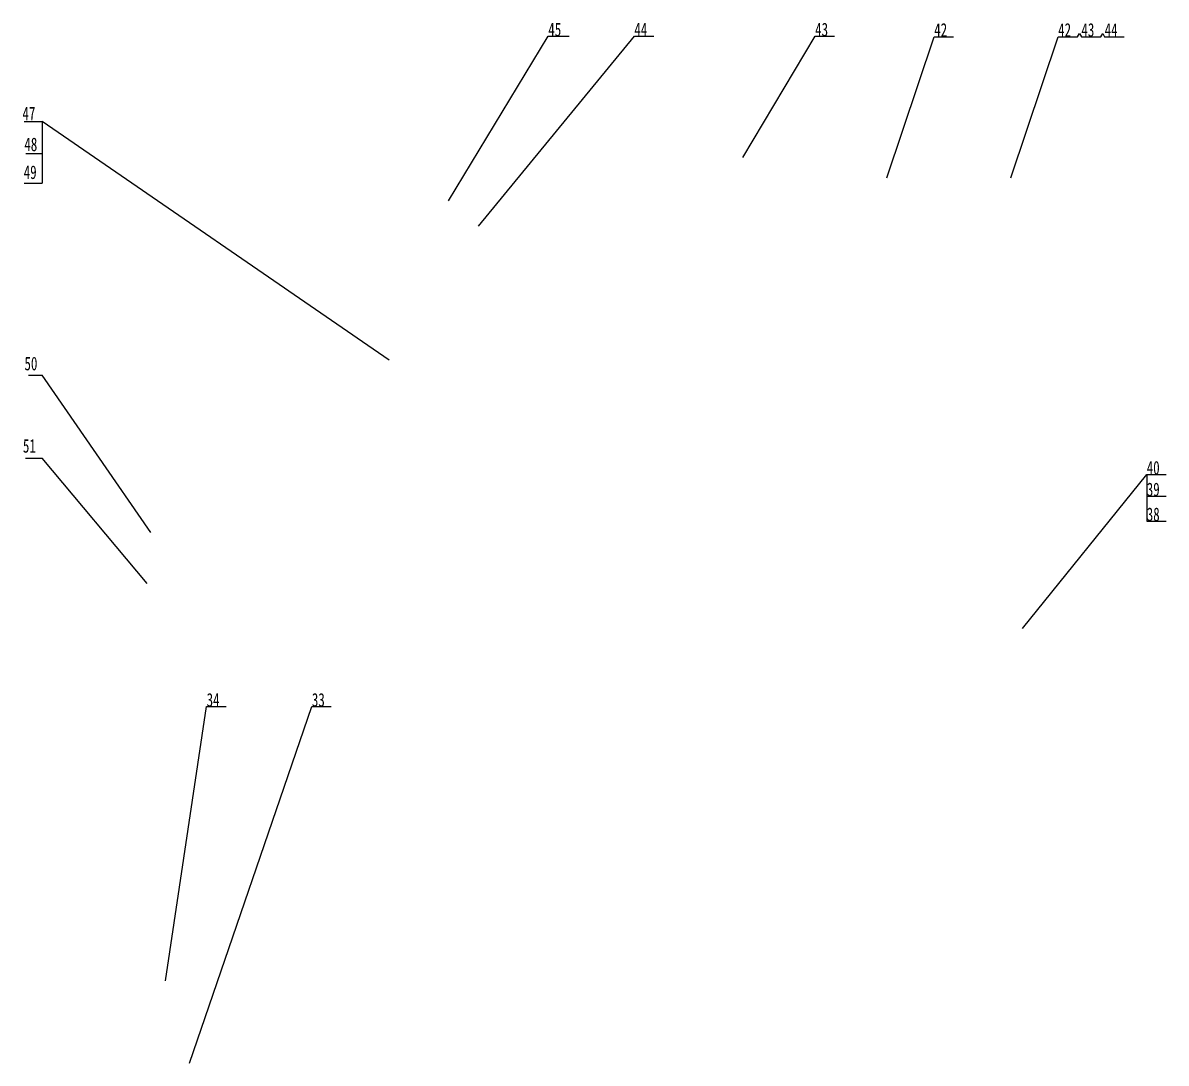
# Model space of a CAD drawing. Header units: millimetres. Extents: x -601 to 2123, y -864 to 718.
# Drawn here: x -600.6 to -305.6, y -863.8 to -595.4 of the extents above; entities that cross this region are included whole.
import ezdxf

# ---------------------------------------------------------------- set-up
doc = ezdxf.new("R2010")
doc.units = ezdxf.units.MM
for name, color, linetype in [('文字层', 7, 'Continuous'), ('标注层', 7, 'Continuous'), ('粗实线', 5, 'Continuous')]:
    doc.layers.add(name, color=color, linetype=linetype)
doc.styles.add('仿宋3.5', font='', dxfattribs={"width": 0.7, "height": 3.5})
doc.styles.get('仿宋3.5').set_extended_font_data('FangSong')

msp = doc.modelspace()

# ---------------------------------------------------------------- linework, layer by layer
at = {"layer": '标注层'}
for p, q in [((-490.7569, -641.334), (-465.0503, -598.8438)), ((-483.041, -647.8826), (-442.8393, -598.8438)), ((-414.8575, -630.0949), (-396.1927, -598.8438)), ((-377.6811, -635.4069), (-365.4747, -598.9549)), ((-345.7043, -635.4069), (-333.4979, -598.9549)), ((-506.0991, -682.379), (-595.6554, -620.8489)), ((-595.6554, -620.8489), (-595.6554, -636.7912)), ((-567.6158, -726.9268), (-595.6554, -686.2501)), ((-568.5001, -740.0732), (-595.6554, -707.6974)), ((-342.7314, -751.6908), (-310.6369, -711.9188)), ((-310.6369, -711.9188), (-310.6369, -723.9495)), ((-563.8242, -842.5826), (-553.1967, -771.8123)), ((-557.6053, -863.8091), (-526.0484, -771.8123))]:
    msp.add_line(p, q, dxfattribs=at)
at = {"layer": '粗实线'}
for p, q in [((-328.4979, -598.9549), (-327.9979, -598.0889)), ((-327.9979, -598.0889), (-327.4979, -598.9549)), ((-322.4979, -598.9549), (-321.9979, -598.0889)), ((-321.9979, -598.0889), (-321.4979, -598.9549)), ((-465.0503, -598.8438), (-459.6743, -598.8438)), ((-442.8393, -598.8438), (-437.8393, -598.8438)), ((-396.1927, -598.8438), (-391.1927, -598.8438)), ((-365.4747, -598.9549), (-360.4747, -598.9549)), ((-333.4979, -598.9549), (-328.4979, -598.9549)), ((-327.4979, -598.9549), (-322.4979, -598.9549)), ((-321.4979, -598.9549), (-316.4979, -598.9549)), ((-600.282, -620.8489), (-595.6554, -620.8489)), ((-599.828, -629.1212), (-595.6554, -629.1212)), ((-600.282, -636.7912), (-595.6554, -636.7912)), ((-599.1682, -686.2501), (-595.6554, -686.2501)), ((-599.9766, -707.6974), (-595.6554, -707.6974)), ((-310.6369, -711.9188), (-305.6369, -711.9188)), ((-310.6369, -717.5111), (-305.6369, -717.5111)), ((-310.6369, -723.9485), (-305.6369, -723.9485)), ((-553.1967, -771.8123), (-548.1967, -771.8123)), ((-526.0484, -771.8123), (-521.0484, -771.8123))]:
    msp.add_line(p, q, dxfattribs=at)

# ---------------------------------------------------------------- texts
at = {"layer": '文字层', "style": '仿宋3.5', "width": 0.7}
for s, p in [('45', (-465.0503, -598.8438)), ('44', (-442.8393, -598.8438)), ('43', (-396.1927, -598.8438)), ('42', (-365.4747, -598.9549)), ('42', (-333.4979, -598.9549)), ('43', (-327.4979, -598.9549)), ('44', (-321.4979, -598.9549)), ('47', (-600.714, -620.5305)), ('48', (-600.2358, -628.4844)), ('49', (-600.3952, -635.6768)), ('50', (-600.199, -685.039)), ('51', (-600.6032, -706.2845)), ('39', (-310.6369, -717.5111)), ('38', (-310.6369, -723.9485)), ('34', (-553.1967, -771.8123)), ('33', (-526.0484, -771.8123))]:
    msp.add_text(s, height=3.5, dxfattribs=at).set_placement(p)
msp.add_text('40', height=3.5, rotation=360, dxfattribs=at).set_placement((-310.6369, -711.9188))

doc.saveas('drawing.dxf')
